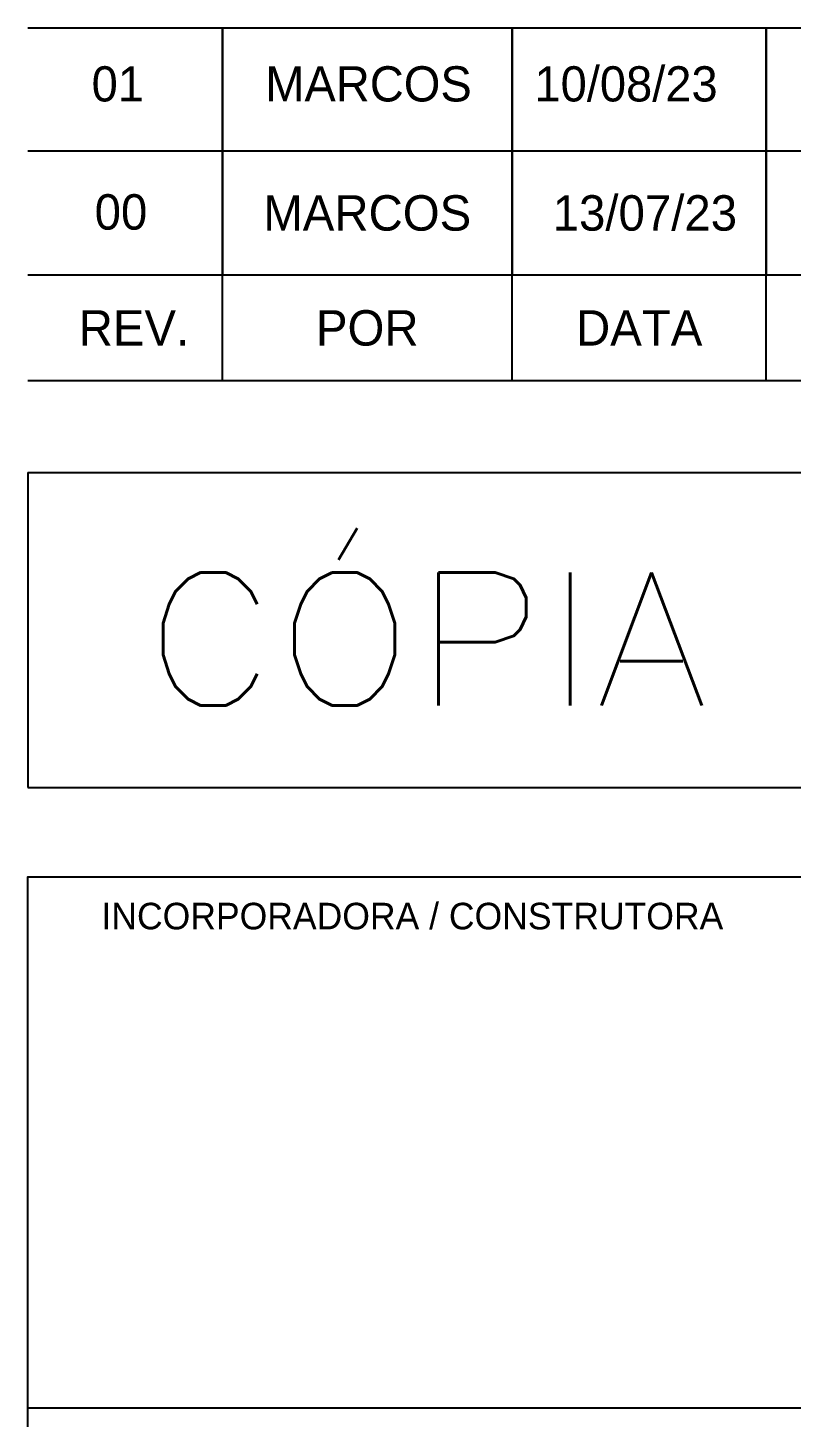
# Model space of a CAD drawing. Extents: x -2 to 121, y -2 to 61.
# Drawn here: x 100.29 to 104.62, y 10 to 17.9 of the extents above; entities that cross this region are included whole.
import ezdxf
from ezdxf.enums import TextEntityAlignment as Align

# ---------------------------------------------------------------- set-up
doc = ezdxf.new("R2010")
doc.units = 0
doc.header["$MEASUREMENT"] = 0
doc.layers.get('0').update_dxf_attribs({"linetype": 'CONTINUOUS'})
for name, color, linetype in [('ARQ_CAR', 7, 'CONTINUOUS'), ('ARQ_CAR-TXT', 7, 'CONTINUOUS'), ('ARQ_TXT-2', 2, 'CONTINUOUS'), ('ARQ_TXT-4', 4, 'CONTINUOUS'), ('ARQ_VISTA 0', 251, 'CONTINUOUS'), ('PSG-NV2-FLH-SELO', 1, 'CONTINUOUS')]:
    doc.layers.add(name, color=color, linetype=linetype)
doc.styles.add('01-MILLEU', font='GOTHIC.TTF')
doc.styles.add('R300', font='SIMPLEX.SHX', dxfattribs={"width": 1.1, "height": 5.5})

# ---------------------------------------------------------------- blocks, each defined once
blk = doc.blocks.new('SELO METROCASA - EXECUTIVO')
at = {"color": 5, "linetype": 'Continuous'}
for p, q in [((-175, 142.842), (-175, 125.05)), ((-175, 142.842), (-5, 142.842)), ((-175, 125.05), (-5, 125.05))]:
    blk.add_line(p, q, dxfattribs=at)
at = {"layer": 'ARQ_CAR', "color": 5}
blk.add_lwpolyline([(-175, 0), (-175, 120), (0, 120), (0, 0)], close=True, dxfattribs=at)
blk.add_lwpolyline([(0, 90), (-175, 90)], dxfattribs=at)
at = {"layer": 'PSG-NV2-FLH-SELO'}
for p, q in [((-164.009, 148), (-164.009, 154)), ((-147.664, 148), (-147.664, 154)), ((-133.319, 148), (-133.319, 154)), ((0, 148), (-175, 148))]:
    blk.add_line(p, q, dxfattribs=at)
at = {"layer": 'PSG-NV2-FLH-SELO', "color": 251}
blk.add_lwpolyline([(-175, 160.993), (-164.009, 160.993), (-164.009, 154), (-164.009, 160.993), (-147.664, 160.993), (-147.664, 154), (-147.664, 160.993), (-133.319, 160.993), (-133.319, 154), (-133.319, 160.993), (-12.998, 160.993), (-12.998, 160.993), (0, 160.993)], dxfattribs=at)
at = {"layer": 'PSG-NV2-FLH-SELO'}
blk.add_lwpolyline([(-175, 154), (0, 154)], dxfattribs=at)
at = {"color": 5, "linetype": 'Continuous', "style": 'R300', "width": 1.1}
blk.add_text('CÓPIA NÃO CONTROLADA', height=7.5, dxfattribs=at).set_placement((-168.424, 129.682))
at = {"layer": 'ARQ_CAR-TXT', "color": 1, "style": '01-MILLEU'}
blk.add_text('INCORPORADORA / CONSTRUTORA ', height=1.5, dxfattribs=at).set_placement((-170.842, 117.04))
at = {"layer": 'ARQ_CAR-TXT', "color": 4, "style": '01-MILLEU'}
blk.add_attdef('ASSUNTO.DO.PROJETO', (-163.54, 18.209), '', height=3.691, dxfattribs=at)
at = {"layer": 'ARQ_TXT-2', "char_height": 2, "style": '01-MILLEU'}
for s, insert, width, attachment_point in [('REV.', (-169.007, 151.997), 9.99562, 2), ('POR', (-155.836, 151.997), 16.34492, 2), ('DATA', (-144.052, 151.997), 39.35711, 1)]:
    blk.add_mtext(s, dxfattribs=dict(at, insert=insert, width=width, attachment_point=attachment_point))
at = {"layer": 'ARQ_TXT-2', "style": '01-MILLEU'}
for tag, p in [('N_REV0', (-169.738, 157.544)), ('R_DES', (-155.836, 157.487)), ('DATA_0', (-140.164, 157.487))]:
    blk.add_attdef(tag, text='', height=2, dxfattribs=at).set_placement(p, align=Align.MIDDLE_CENTER)
for tag, p, height in [('DESCRIÇÃO.DA.REVISÃO_0', (-131.24, 156.487), 2), ('MC_XXX-XX', (-33.9, 82.8), 1.5), ('RESPONSÁVEL', (-34, 73.46), 1.5), ('COORDENADOR', (-34, 63.46), 1.5), ('XXX-XX', (-33.9, 51.2), 3.65), ('DISCIPLINA', (-33.9, 41.2), 3.65), ('OBRA', (-164.009, 39.314), 3), ('ENDEREÇO', (-164.009, 34.814), 3), ('ESCALA', (-155.509, 2.7), 2)]:
    blk.add_attdef(tag, p, '', height=height, dxfattribs=at)
blk.add_attdef('DCP', text='', height=3.237, dxfattribs=at).set_placement((-23.618, 17.177), align=Align.MIDDLE_LEFT)
blk.add_attdef('DES', text='', height=2.988, dxfattribs=at).set_placement((-19.841, 12.193), align=Align.MIDDLE)
at = {"layer": 'ARQ_TXT-4', "style": '01-MILLEU'}
blk.add_attdef('CLIENTE', (-164.509, 45.797), '', height=5, dxfattribs=at)
at = {"layer": 'ARQ_VISTA 0', "style": '01-MILLEU'}
blk.add_attdef('LOGO', (-164.509, 77.383), '', height=5, dxfattribs=at)

msp = doc.modelspace()

# ---------------------------------------------------------------- linework, layer by layer
at = {"layer": 'PSG-NV2-FLH-SELO', "color": 251}
for p, q in [((100.285473, 17.900176), (103.03698, 17.900176)), ((101.391791, 17.900176), (101.391791, 17.200896)), ((101.391791, 17.200896), (101.391791, 17.900176)), ((101.391791, 17.900176), (101.391791, 17.200896)), ((101.391791, 17.200896), (101.391791, 17.900176)), ((101.391791, 17.900176), (101.391791, 17.200896)), ((103.03698, 17.900176), (103.03698, 17.200896)), ((103.03698, 17.200896), (103.03698, 17.900176)), ((103.03698, 17.900176), (103.03698, 17.200896)), ((103.03698, 17.200896), (103.03698, 17.900176)), ((103.03698, 17.900176), (103.03698, 17.200896)), ((103.03698, 17.900176), (117.9, 17.900176)), ((104.480859, 17.900176), (104.480859, 17.200896)), ((104.480859, 17.200896), (104.480859, 17.900176)), ((104.480859, 17.900176), (104.480859, 17.200896)), ((104.480859, 17.200896), (104.480859, 17.900176)), ((104.480859, 17.900176), (104.480859, 17.200896))]:
    msp.add_line(p, q, dxfattribs=at)

# ---------------------------------------------------------------- block references
ref = msp.add_blockref('SELO METROCASA - EXECUTIVO', (117.9, 0.996255), dxfattribs=dict(xscale=0.1006544394922334, yscale=0.1006544394922334, zscale=0.1006544394922334))
ref.add_attrib('N_REV0', '00', dxfattribs={"layer": 'ARQ_TXT-2', "height": 0.2013089, "style": '01-MILLEU'}).set_placement((100.815074, 16.853765), align=Align.MIDDLE_CENTER)
ref.add_attrib('DATA_0', '13/07/23', dxfattribs={"layer": 'ARQ_TXT-2', "height": 0.2013089, "style": '01-MILLEU'}).set_placement((103.791892, 16.848026), align=Align.MIDDLE_CENTER)
ref.add_attrib('R_DES', 'MARCOS', dxfattribs={"layer": 'ARQ_TXT-2', "height": 0.2013089, "style": '01-MILLEU'}).set_placement((102.214385, 16.848026), align=Align.MIDDLE_CENTER)

# ---------------------------------------------------------------- texts
at = {"layer": 'ARQ_TXT-2', "char_height": 0.2, "width": 9.27970323, "attachment_point": 1, "style": '01-MILLEU'}
for s, insert in [('10/08/23', (103.164428, 17.68146)), ('01', (100.648214, 17.68146)), ('MARCOS', (101.63457, 17.68146))]:
    msp.add_mtext(s, dxfattribs=dict(at, insert=insert))

doc.saveas('drawing.dxf')
